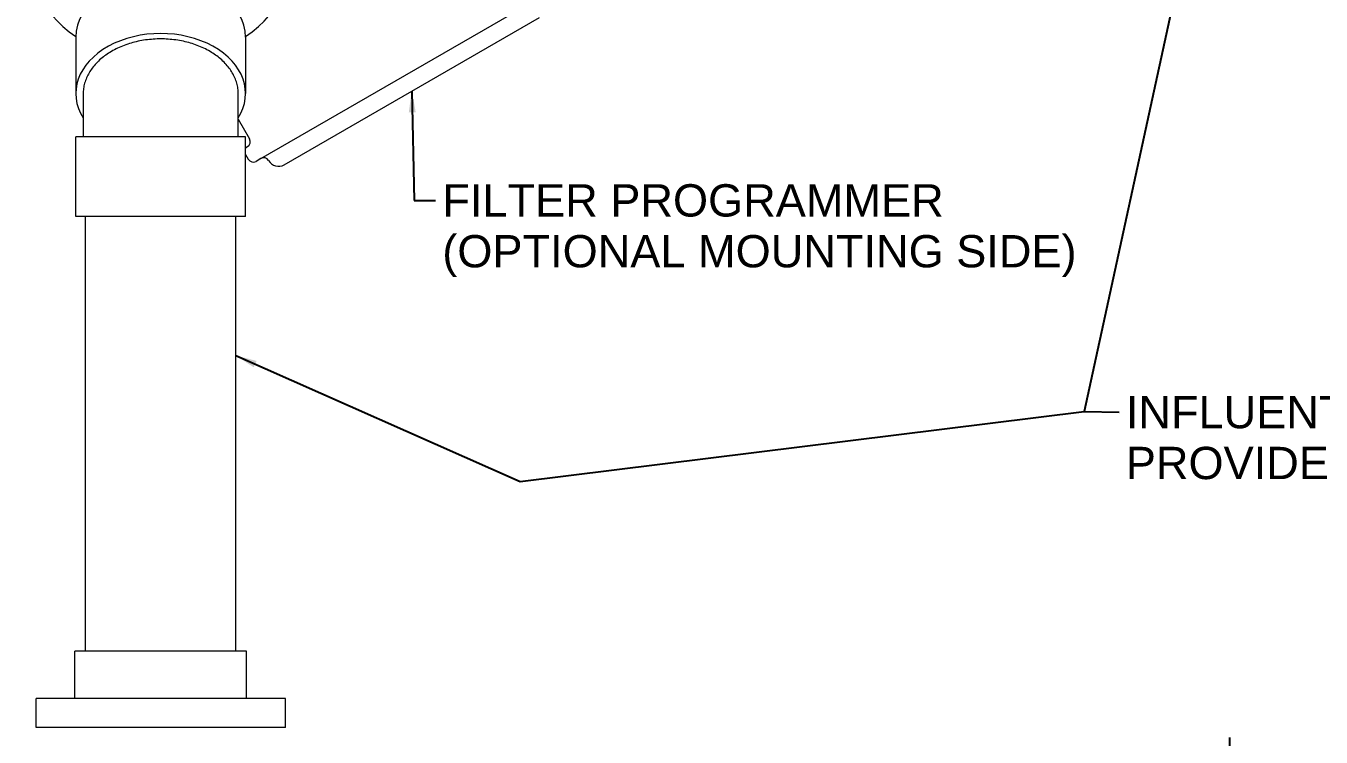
# Model space of a CAD drawing. Header units: inches. Extents: x 12 to 318, y 5 to 204.
# Drawn here: x 49.2 to 106.3, y 121.8 to 153.2 of the extents above; entities that cross this region are included whole.
import ezdxf

# ---------------------------------------------------------------- set-up
doc = ezdxf.new("R2010")
doc.units = ezdxf.units.IN
doc.header["$LTSCALE"] = 9.5
doc.header["$MEASUREMENT"] = 0
for name, color, linetype, lineweight in [('Dimension', 7, 'Continuous', 25), ('Symbol', 7, 'Continuous', 25), ('Symbol (ANSI)', 7, 'Continuous', 25), ('Visible', 7, 'Continuous', 18)]:
    doc.layers.add(name, color=color, linetype=linetype, lineweight=lineweight)
doc.styles.add('MEMCOR Medium', font='arial.ttf')
doc.styles.add('Standard D-E', font='arial.ttf')
doc.dimstyles.new('Default (ANSI)$7', dxfattribs={"dimscale": 9.5, "dimtxt": 0.15, "dimasz": 0.098425, "dimexe": 0.125, "dimexo": 0.0625, "dimgap": 0.031496, "dimtad": 0, "dimtih": 1, "dimtoh": 1, "dimdec": 4, "dimzin": 3, "dimdsep": 46, "dimlunit": 5, "dimtxsty": 'MEMCOR Medium', "dimcen": 0.09, "dimdle": 0.393701, "dimclrd": 256, "dimclre": 256, "dimclrt": 256, "dimadec": 0, "dimazin": 1, "dimtfac": 0.8, "dimtofl": 0, "dimtmove": 0, "dimatfit": 3, "dimfxl": 1, "dimfrac": 1, "dimtolj": 1, "dimtzin": 4, "dimlwd": -1, "dimlwe": -1, "dimarcsym": 0})
doc.dimstyles.new('in [mm] D-E NeptuneBenson', dxfattribs={"dimscale": 9.5, "dimtxt": 0.15, "dimasz": 0.098425, "dimexe": 0.125, "dimexo": 0.063, "dimgap": 0.031496, "dimtad": 0, "dimtih": 1, "dimtoh": 1, "dimdec": 4, "dimzin": 3, "dimdsep": 46, "dimlunit": 5, "dimtxsty": 'Standard D-E', "dimcen": 0.09, "dimdle": 0.393701, "dimclrd": 256, "dimclre": 256, "dimclrt": 256, "dimadec": 1, "dimazin": 1, "dimtfac": 1, "dimtofl": 0, "dimtmove": 0, "dimatfit": 3, "dimfxl": 1, "dimfrac": 1, "dimtolj": 1, "dimtzin": 4, "dimlwd": -1, "dimlwe": -1, "dimarcsym": 0})
doc.dimstyles.new('in [mm] D-E NeptuneBenson$7', dxfattribs={"dimscale": 9.5, "dimtxt": 0.15, "dimasz": 0.098425, "dimexe": 0.125, "dimexo": 0.063, "dimgap": 0.031496, "dimtad": 0, "dimtih": 1, "dimtoh": 1, "dimdec": 4, "dimzin": 3, "dimdsep": 46, "dimlunit": 5, "dimtxsty": 'Standard D-E', "dimcen": 0.09, "dimdle": 0.393701, "dimclrd": 256, "dimclre": 256, "dimclrt": 256, "dimadec": 1, "dimazin": 1, "dimtfac": 1, "dimtofl": 0, "dimtmove": 0, "dimatfit": 3, "dimfxl": 1, "dimfrac": 1, "dimtolj": 1, "dimtzin": 4, "dimlwd": -1, "dimlwe": -1, "dimarcsym": 0})

# ---------------------------------------------------------------- blocks, each defined once
blk = doc.blocks.new('*D32')
at = {"layer": 'Defpoints', "color": 0, "transparency": 16777216}
for p in [(136.572, 120.555), (102.322, 113.857), (136.572, 101.294)]:
    blk.add_point(p, dxfattribs=at)
at = {"layer": 'Dimension', "transparency": 16777216}
for p, q in [((102.322, 114.455), (102.322, 121.743)), ((136.572, 101.893), (136.572, 121.743)), ((103.257, 120.555), (114.301, 120.555)), ((135.637, 120.555), (124.593, 120.555))]:
    blk.add_line(p, q, dxfattribs=at)
for points in [[(103.257, 120.711), (103.257, 120.4), (102.322, 120.555)], [(135.637, 120.711), (135.637, 120.4), (136.572, 120.555)]]:
    blk.add_solid(points, dxfattribs=at)
at = {"layer": 'Dimension', "transparency": 16777216, "char_height": 1.425, "attachment_point": 5, "style": 'Standard D-E'}
for s, insert in [('\\A1; 36 in', (119.447, 121.583)), ('\\A1;[914.4 mm]', (119.447, 119.343))]:
    blk.add_mtext(s, dxfattribs=dict(at, insert=insert))

msp = doc.modelspace()

# ---------------------------------------------------------------- linework, layer by layer
at = {"layer": 'Visible'}
for p, q in [((59.575725, 147.299956), (72.133094, 154.549956)), ((60.600244, 147.025436), (71.858575, 153.525436)), ((51.410311, 152.65088), (51.410311, 150.167521)), ((58.899311, 152.65088), (58.899311, 150.167521)), ((51.734311, 150.149829), (51.734311, 148.258976)), ((58.575311, 148.258976), (58.575311, 150.149829)), ((58.575311, 149.032725), (59.075725, 148.165981)), ((58.899311, 148.258976), (51.410311, 148.258976)), ((51.410311, 144.746976), (51.410311, 148.258976)), ((58.899311, 144.746976), (58.899311, 148.258976)), ((58.899311, 147.47154), (59.017713, 147.266462)), ((58.984219, 147.824475), (59.031518, 147.851783)), ((59.575725, 147.299956), (59.359219, 147.174956)), ((58.899311, 144.746976), (51.410311, 144.746976)), ((51.842311, 125.564476), (51.842311, 144.746976)), ((58.467311, 125.564476), (58.467311, 144.746976)), ((58.936061, 125.564476), (51.373561, 125.564476)), ((51.373561, 123.470726), (51.373561, 125.564476)), ((58.936061, 123.470726), (58.936061, 125.564476)), ((60.654811, 123.470726), (49.654811, 123.470726)), ((49.654811, 122.189476), (49.654811, 123.470726)), ((60.654811, 122.189476), (60.654811, 123.470726)), ((60.654811, 122.189476), (49.654811, 122.189476))]:
    msp.add_line(p, q, dxfattribs=at)
for centre, radius, start, end in [((58.859219, 148.040981), 0.25, 300, 30), ((59.109219, 147.607968), 0.25, 120, 147.1014606), ((59.234219, 147.391462), 0.25, 210, 300), ((59.700725, 147.083449), 0.25, 30, 120), ((60.350244, 147.458449), 0.5, 210, 300)]:
    msp.add_arc(centre, radius, start, end, dxfattribs=at)
for centre, major_axis, start_param, end_param in [((55.154811, 155.533224), (5.5, 0), 5.461193351, 10.246769917), ((55.154811, 152.65088), (-3.7445, 0), 3.141592654, 6.283185307), ((55.154811, 150.167521), (3.7445, 0), 5.864128409, 9.843834859)]:
    msp.add_ellipse(centre, major_axis=major_axis, ratio=0.707106781, start_param=start_param, end_param=end_param, dxfattribs=at)
msp.add_open_spline([(58.575311, 150.149829), (58.575311, 150.224879), (58.570358, 150.303408), (58.548729, 150.463047), (58.532047, 150.544156), (58.487093, 150.704715), (58.458811, 150.784197), (58.392741, 150.937601), (58.354959, 151.011524), (58.27409, 151.149931), (58.227303, 151.220835), (58.121528, 151.361854), (58.062537, 151.431967), (57.934774, 151.567541), (57.865975, 151.633031), (57.722627, 151.756339), (57.648082, 151.814158), (57.498872, 151.919926), (57.417304, 151.97277), (57.243306, 152.074408), (57.150875, 152.123201), (56.959481, 152.213827), (56.860478, 152.25568), (56.661307, 152.330733), (56.56114, 152.363934), (56.366109, 152.421159), (56.262223, 152.447837), (56.046621, 152.494513), (55.934904, 152.514508), (55.709211, 152.546308), (55.595188, 152.55812), (55.370752, 152.573444), (55.260339, 152.576959), (55.049282, 152.576959), (54.938869, 152.573444), (54.714433, 152.55812), (54.60041, 152.546308), (54.374717, 152.514508), (54.263, 152.494513), (54.047398, 152.447837), (53.943512, 152.421159), (53.748481, 152.363934), (53.648314, 152.330733), (53.449143, 152.25568), (53.35014, 152.213827), (53.158746, 152.123201), (53.066315, 152.074408), (52.892317, 151.97277), (52.810749, 151.919926), (52.661539, 151.814158), (52.586994, 151.756339), (52.443646, 151.633031), (52.374847, 151.567541), (52.247084, 151.431967), (52.188093, 151.361854), (52.082318, 151.220835), (52.035531, 151.149931), (51.954662, 151.011524), (51.91688, 150.937601), (51.85081, 150.784197), (51.822528, 150.704715), (51.777574, 150.544156), (51.760892, 150.463047), (51.739263, 150.303408), (51.734311, 150.224879), (51.734311, 150.149829)], degree=3, knots=[59.784327924, 59.784327924, 59.784327924, 59.784327924, 60.593089696, 60.593089696, 61.401851467, 61.401851467, 62.210613239, 62.210613239, 63.019375011, 63.019375011, 63.824414574, 63.824414574, 64.629454137, 64.629454137, 65.4344937, 65.4344937, 66.239533263, 66.239533263, 67.04440711, 67.04440711, 67.849280956, 67.849280956, 68.654154802, 68.654154802, 69.459028649, 69.459028649, 70.263159257, 70.263159257, 71.067289865, 71.067289865, 71.871420474, 71.871420474, 72.675551082, 72.675551082, 73.47968169, 73.47968169, 74.283812299, 74.283812299, 75.087942907, 75.087942907, 75.892073515, 75.892073515, 76.696947362, 76.696947362, 77.501821208, 77.501821208, 78.306695054, 78.306695054, 79.111568901, 79.111568901, 79.916608464, 79.916608464, 80.721648027, 80.721648027, 81.52668759, 81.52668759, 82.331727153, 82.331727153, 83.140488925, 83.140488925, 83.949250697, 83.949250697, 84.758012468, 84.758012468, 85.56677424, 85.56677424, 85.56677424, 85.56677424], dxfattribs=at)

# ---------------------------------------------------------------- texts
at = {"layer": 'Symbol', "insert": (67.576647, 146.16429), "char_height": 1.42500005, "width": 27.98626367, "attachment_point": 1, "line_spacing_factor": 0.944221, "style": 'Standard D-E'}
msp.add_mtext('\\fArial|b0|i0;FILTER PROGRAMMER\\P\\fArial|b0|i0;(OPTIONAL MOUNTING SIDE)', dxfattribs=at)
at = {"layer": 'Symbol (ANSI)', "insert": (97.727281, 136.819213), "char_height": 1.42500005, "width": 29.75990969, "attachment_point": 1, "line_spacing_factor": 0.944221, "style": 'MEMCOR Medium'}
msp.add_mtext('\\fArial|b0|i0;INFLUENT & EFFLUENT PIPING\\P\\fArial|b0|i0;PROVIDED BY OTHERS', dxfattribs=at)

# ---------------------------------------------------------------- dimensions: what is measured, and where the dimension line sits
at = {"layer": 'Dimension'}
dim = msp.add_linear_dim(base=(136.571651, 120.555344), p1=(102.321922, 113.856527), p2=(136.571651, 101.294298), angle=180, text=' <> in\\X[914.4 mm]', dimstyle='in [mm] D-E NeptuneBenson', override={"dimgap": 0.031496, "dimtih": 0, "dimtoh": 0, "dimdec": 4, "dimlfac": 1.051103, "dimpost": '', "dimtol": 0, "dimlim": 0, "dimtp": 0, "dimtm": 0, "dimtdec": 2, "dimatfit": 1}, dxfattribs=at)
dim.commit()
dim.dimension.update_dxf_attribs({"geometry": '*D32', "text_midpoint": (119.446786, 120.555344), "dimtype": 160})

# ---------------------------------------------------------------- leaders
at = {"layer": 'Symbol', "annotation_type": 0, "has_hookline": 1, "hookline_direction": 0, "text_width": 27.789445}
msp.add_leader([(66.229409, 150.275436), (66.342395, 145.45179), (67.277434, 145.45179)], dimstyle='in [mm] D-E NeptuneBenson$7', override={"dimtad": 0}, dxfattribs=at)
at = {"layer": 'Symbol (ANSI)'}
msp.add_leader([(91.243754, 166.546705), (100.377986, 156.787723), (95.892442, 136.131694)], dimstyle='Default (ANSI)$7', override={"dimtad": 0}, dxfattribs=at)
at = {"layer": 'Symbol (ANSI)', "annotation_type": 0, "has_hookline": 1, "hookline_direction": 0, "text_width": 29.443845}
msp.add_leader([(58.467311, 138.605932), (71.00889, 133.039985), (95.892442, 136.131694), (97.428069, 136.106713)], dimstyle='Default (ANSI)$7', override={"dimtad": 0}, dxfattribs=at)

doc.saveas('drawing.dxf')
